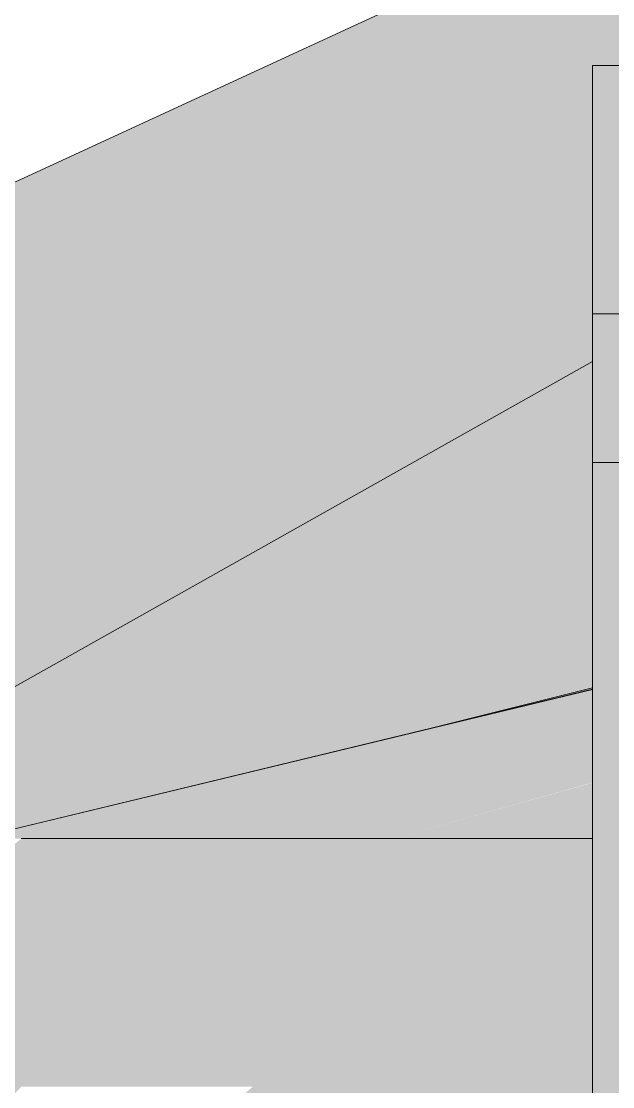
# Model space of a CAD drawing. Header units: centimetres. Extents: x -4381 to 5639, y -3920 to 4826.
# Drawn here: x 11.161 to 12.353, y 29.642 to 31.79 of the extents above; entities that cross this region are included whole.
import ezdxf
from ezdxf.xclip import XClip

# ---------------------------------------------------------------- set-up
doc = ezdxf.new("R2010")
doc.units = ezdxf.units.CM
doc.header["$MEASUREMENT"] = 0
doc.header["$XCLIPFRAME"] = 0
doc.set_wipeout_variables(frame=1)
doc.linetypes.add('Wipeout_Contour', pattern=[100, 0, -100])
for name, color, linetype in [('0- SITE', 7, 'Continuous'), ('Dalles', 7, 'Continuous'), ('Drawing & Figure', 7, 'Continuous'), ('Mur de clôture', 7, 'Continuous'), ('Structural - Bearing', 7, 'Continuous')]:
    doc.layers.add(name, color=color, linetype=linetype)
for name, color, linetype, lineweight in [('0- SITE_Pen_No__1', 7, 'Continuous', 5), ('0- SITE_Pen_No__2', 8, 'Continuous', 5), ('Dalles_Pen_No__1', 7, 'Continuous', 5), ('Mur de clôture_Pen_No__7', 7, 'Continuous', 5), ('Structural - Bearing_Pen_No__1', 7, 'Continuous', 5), ('Structural - Bearing_Pen_No__7', 7, 'Continuous', 5)]:
    doc.layers.add(name, color=color, linetype=linetype, lineweight=lineweight)
for name, color, linetype, lineweight, true_color in [('0- SITE_Pen_No__178', 7, 'Continuous', 5, 0xbda888), ('0- SITE_Pen_No__61', 7, 'Continuous', 5, 0x6a6a6a), ('Mur de clôture_Pen_No__178', 7, 'Continuous', 5, 0xbda888), ('Structural - Bearing_Pen_No__178', 7, 'Continuous', 5, 0xbda888)]:
    doc.layers.add(name, color=color, linetype=linetype, lineweight=lineweight, true_color=true_color)

# ---------------------------------------------------------------- blocks, each defined once
blk = doc.blocks.new('Drawing_8_8', base_point=(-322.5754, 32.2036))
at = {"color": 254, "linetype": 'Wipeout_Contour', "lineweight": 0, "ltscale": 129.946604}
blk.add_wipeout([(11.8163, 30.142), (11.9097, 30.142), (12.312, 30.2549), (12.312, 30.2742)], dxfattribs=at).dxf.layer = '0- SITE'
at = {"color": 254, "linetype": 'Wipeout_Contour', "lineweight": 0, "ltscale": 95.786147}
blk.add_wipeout([(12.312, 29.8498), (12.1598, 29.642), (12.312, 29.642)], dxfattribs=at).dxf.layer = '0- SITE'
at = {"color": 254, "linetype": 'Wipeout_Contour', "lineweight": 0, "ltscale": 94.779766}
blk.add_wipeout([(10.6926, 29.142), (11.1612, 29.642), (10.9534, 29.642)], dxfattribs=at).dxf.layer = '0- SITE'
at = {"color": 254, "linetype": 'Wipeout_Contour', "lineweight": 0, "ltscale": 205.87672}
blk.add_wipeout([(13.1121, 32.0036), (12.312, 32.0036), (12.312, 31.1036), (12.312, 31.7002), (13.1121, 31.7002), (13.1121, 31.7036)], dxfattribs=at).dxf.layer = 'Mur de clôture'
at = {"layer": '0- SITE_Pen_No__178', "linetype": 'Continuous', "ltscale": 10}
blk.add_hatch(color=256, dxfattribs=at).paths.add_polyline_path([(11.8163, 30.142), (11.9097, 30.142), (12.312, 30.2549), (12.312, 30.2742)])
at = {"layer": '0- SITE_Pen_No__2', "linetype": 'Continuous', "ltscale": 10}
blk.add_hatch(color=256, dxfattribs=at).paths.add_polyline_path([(12.312, 29.8498), (12.1598, 29.642), (12.312, 29.642)])
at = {"layer": '0- SITE_Pen_No__61', "linetype": 'Continuous', "ltscale": 10}
blk.add_hatch(color=256, dxfattribs=at).paths.add_polyline_path([(10.6926, 29.142), (11.1612, 29.642), (10.9534, 29.642)])
at = {"layer": 'Mur de clôture_Pen_No__178', "linetype": 'Continuous', "ltscale": 10}
blk.add_hatch(color=256, dxfattribs=at).paths.add_polyline_path([(13.1121, 32.0036), (12.312, 32.0036), (12.312, 31.1036), (12.312, 31.7002), (13.1121, 31.7002), (13.1121, 31.7036)])
at = {"color": 254, "linetype": 'Wipeout_Contour', "lineweight": 0, "ltscale": 129.915043}
blk.add_wipeout([(11.0961, 30.142), (11.1136, 30.142), (12.312, 30.4307), (12.312, 30.4324)], dxfattribs=at).dxf.layer = '0- SITE'
at = {"color": 254, "linetype": 'Wipeout_Contour', "lineweight": 0, "ltscale": 94.443514}
blk.add_wipeout([(12.0109, 29.142), (12.312, 29.642), (11.4897, 29.142)], dxfattribs=at).dxf.layer = '0- SITE'
at = {"layer": '0- SITE_Pen_No__178', "linetype": 'Continuous', "ltscale": 10}
blk.add_hatch(color=256, dxfattribs=at).paths.add_polyline_path([(11.0961, 30.142), (11.1136, 30.142), (12.312, 30.4307), (12.312, 30.4324)])
at = {"layer": '0- SITE_Pen_No__2', "linetype": 'Continuous', "ltscale": 10}
blk.add_hatch(color=256, dxfattribs=at).paths.add_polyline_path([(12.0109, 29.142), (12.312, 29.642), (11.4897, 29.142)])
at = {"color": 254, "linetype": 'Wipeout_Contour', "lineweight": 0, "ltscale": 129.927985}
blk.add_wipeout([(12.312, 30.4075), (11.2172, 30.142), (11.2775, 30.142), (12.312, 30.4004)], dxfattribs=at).dxf.layer = '0- SITE'
at = {"color": 254, "linetype": 'Wipeout_Contour', "lineweight": 0, "ltscale": 95.76173}
blk.add_wipeout([(12.1598, 29.642), (12.312, 29.8498), (11.8856, 29.642)], dxfattribs=at).dxf.layer = '0- SITE'
at = {"color": 254, "linetype": 'Wipeout_Contour', "lineweight": 0, "ltscale": 93.847902}
blk.add_wipeout([(11.2592, 29.142), (11.6276, 29.642), (11.0494, 29.142)], dxfattribs=at).dxf.layer = '0- SITE'
at = {"layer": '0- SITE_Pen_No__178', "linetype": 'Continuous', "ltscale": 10}
blk.add_hatch(color=256, dxfattribs=at).paths.add_polyline_path([(12.312, 30.4075), (11.2172, 30.142), (11.2775, 30.142), (12.312, 30.4004)])
at = {"layer": '0- SITE_Pen_No__2', "linetype": 'Continuous', "ltscale": 10}
blk.add_hatch(color=256, dxfattribs=at).paths.add_polyline_path([(12.1598, 29.642), (12.312, 29.8498), (11.8856, 29.642)])
at = {"layer": '0- SITE_Pen_No__61', "linetype": 'Continuous', "ltscale": 10}
blk.add_hatch(color=256, dxfattribs=at).paths.add_polyline_path([(11.2592, 29.142), (11.6276, 29.642), (11.0494, 29.142)])
at = {"color": 254, "linetype": 'Wipeout_Contour', "lineweight": 0, "ltscale": 97.031461}
blk.add_wipeout([(12.2141, 30.142), (12.312, 30.142), (12.312, 30.171)], dxfattribs=at).dxf.layer = '0- SITE'
at = {"color": 254, "linetype": 'Wipeout_Contour', "lineweight": 0, "ltscale": 94.806063}
blk.add_wipeout([(11.2172, 30.142), (10.5467, 29.642), (10.5721, 29.642)], dxfattribs=at).dxf.layer = '0- SITE'
at = {"color": 254, "linetype": 'Wipeout_Contour', "lineweight": 0, "ltscale": 95.230297}
blk.add_wipeout([(12.312, 29.642), (12.0109, 29.142), (12.312, 29.3641)], dxfattribs=at).dxf.layer = '0- SITE'
at = {"layer": '0- SITE_Pen_No__178', "linetype": 'Continuous', "ltscale": 10}
blk.add_hatch(color=256, dxfattribs=at).paths.add_polyline_path([(12.2141, 30.142), (12.312, 30.142), (12.312, 30.171)])
at = {"layer": '0- SITE_Pen_No__2', "linetype": 'Continuous', "ltscale": 10}
blk.add_hatch(color=256, dxfattribs=at).paths.add_polyline_path([(12.312, 29.642), (12.0109, 29.142), (12.312, 29.3641)])
at = {"layer": '0- SITE_Pen_No__61', "linetype": 'Continuous', "ltscale": 10}
blk.add_hatch(color=256, dxfattribs=at).paths.add_polyline_path([(11.2172, 30.142), (10.5467, 29.642), (10.5721, 29.642)])
at = {"color": 254, "linetype": 'Wipeout_Contour', "lineweight": 0, "ltscale": 129.910029}
blk.add_wipeout([(12.312, 30.4338), (11.0826, 30.142), (11.0961, 30.142), (12.312, 30.4324)], dxfattribs=at).dxf.layer = '0- SITE'
at = {"color": 254, "linetype": 'Wipeout_Contour', "lineweight": 0, "ltscale": 96.588613}
blk.add_wipeout([(11.8856, 29.642), (12.312, 29.8498), (12.312, 29.9609)], dxfattribs=at).dxf.layer = '0- SITE'
at = {"layer": '0- SITE_Pen_No__178', "linetype": 'Continuous', "ltscale": 10}
blk.add_hatch(color=256, dxfattribs=at).paths.add_polyline_path([(12.312, 30.4338), (11.0826, 30.142), (11.0961, 30.142), (12.312, 30.4324)])
at = {"layer": '0- SITE_Pen_No__2', "linetype": 'Continuous', "ltscale": 10}
blk.add_hatch(color=256, dxfattribs=at).paths.add_polyline_path([(11.8856, 29.642), (12.312, 29.8498), (12.312, 29.9609)])
at = {"color": 254, "linetype": 'Wipeout_Contour', "lineweight": 0, "ltscale": 94.821745}
blk.add_wipeout([(11.2172, 30.142), (10.5721, 29.642), (10.6013, 29.642)], dxfattribs=at).dxf.layer = '0- SITE'
at = {"color": 254, "linetype": 'Wipeout_Contour', "lineweight": 0, "ltscale": 95.467443}
blk.add_wipeout([(11.8856, 29.642), (11.6276, 29.642), (11.2592, 29.142)], dxfattribs=at).dxf.layer = '0- SITE'
at = {"layer": '0- SITE_Pen_No__2', "linetype": 'Continuous', "ltscale": 10}
blk.add_hatch(color=256, dxfattribs=at).paths.add_polyline_path([(11.8856, 29.642), (11.6276, 29.642), (11.2592, 29.142)])
at = {"layer": '0- SITE_Pen_No__61', "linetype": 'Continuous', "ltscale": 10}
blk.add_hatch(color=256, dxfattribs=at).paths.add_polyline_path([(11.2172, 30.142), (10.5721, 29.642), (10.6013, 29.642)])
at = {"color": 254, "linetype": 'Wipeout_Contour', "lineweight": 0, "ltscale": 129.921966}
blk.add_wipeout([(11.1136, 30.142), (11.1353, 30.142), (12.312, 30.4284), (12.312, 30.4307)], dxfattribs=at).dxf.layer = '0- SITE'
at = {"color": 254, "linetype": 'Wipeout_Contour', "lineweight": 0, "ltscale": 94.102435}
blk.add_wipeout([(11.4897, 29.142), (11.8856, 29.642), (11.2592, 29.142)], dxfattribs=at).dxf.layer = '0- SITE'
at = {"layer": '0- SITE_Pen_No__178', "linetype": 'Continuous', "ltscale": 10}
blk.add_hatch(color=256, dxfattribs=at).paths.add_polyline_path([(11.1136, 30.142), (11.1353, 30.142), (12.312, 30.4284), (12.312, 30.4307)])
at = {"layer": '0- SITE_Pen_No__2', "linetype": 'Continuous', "ltscale": 10}
blk.add_hatch(color=256, dxfattribs=at).paths.add_polyline_path([(11.4897, 29.142), (11.8856, 29.642), (11.2592, 29.142)])
at = {"color": 254, "linetype": 'Wipeout_Contour', "lineweight": 0, "ltscale": 94.863778}
blk.add_wipeout([(11.2775, 30.142), (10.6013, 29.642), (10.6332, 29.642)], dxfattribs=at).dxf.layer = '0- SITE'
at = {"color": 254, "linetype": 'Wipeout_Contour', "lineweight": 0, "ltscale": 95.746792}
blk.add_wipeout([(12.1598, 29.642), (11.8856, 29.642), (11.4897, 29.142)], dxfattribs=at).dxf.layer = '0- SITE'
at = {"layer": '0- SITE_Pen_No__2', "linetype": 'Continuous', "ltscale": 10}
blk.add_hatch(color=256, dxfattribs=at).paths.add_polyline_path([(12.1598, 29.642), (11.8856, 29.642), (11.4897, 29.142)])
at = {"layer": '0- SITE_Pen_No__61', "linetype": 'Continuous', "ltscale": 10}
blk.add_hatch(color=256, dxfattribs=at).paths.add_polyline_path([(11.2775, 30.142), (10.6013, 29.642), (10.6332, 29.642)])
at = {"color": 254, "linetype": 'Wipeout_Contour', "lineweight": 0, "ltscale": 129.930711}
blk.add_wipeout([(11.1353, 30.142), (11.1612, 30.142), (12.312, 30.4257), (12.312, 30.4284)], dxfattribs=at).dxf.layer = '0- SITE'
at = {"color": 254, "linetype": 'Wipeout_Contour', "lineweight": 0, "ltscale": 95.828395}
blk.add_wipeout([(12.312, 29.642), (12.1598, 29.642), (11.4897, 29.142)], dxfattribs=at).dxf.layer = '0- SITE'
at = {"layer": '0- SITE_Pen_No__178', "linetype": 'Continuous', "ltscale": 10}
blk.add_hatch(color=256, dxfattribs=at).paths.add_polyline_path([(11.1353, 30.142), (11.1612, 30.142), (12.312, 30.4257), (12.312, 30.4284)])
at = {"layer": '0- SITE_Pen_No__2', "linetype": 'Continuous', "ltscale": 10}
blk.add_hatch(color=256, dxfattribs=at).paths.add_polyline_path([(12.312, 29.642), (12.1598, 29.642), (11.4897, 29.142)])
at = {"color": 254, "linetype": 'Wipeout_Contour', "lineweight": 0, "ltscale": 94.909265}
blk.add_wipeout([(11.342, 30.142), (10.6332, 29.642), (10.6685, 29.642)], dxfattribs=at).dxf.layer = '0- SITE'
at = {"layer": '0- SITE_Pen_No__61', "linetype": 'Continuous', "ltscale": 10}
blk.add_hatch(color=256, dxfattribs=at).paths.add_polyline_path([(11.342, 30.142), (10.6332, 29.642), (10.6685, 29.642)])
at = {"color": 254, "linetype": 'Wipeout_Contour', "lineweight": 0, "ltscale": 94.958958}
blk.add_wipeout([(11.4107, 30.142), (10.6685, 29.642), (10.7074, 29.642)], dxfattribs=at).dxf.layer = '0- SITE'
at = {"layer": '0- SITE_Pen_No__61', "linetype": 'Continuous', "ltscale": 10}
blk.add_hatch(color=256, dxfattribs=at).paths.add_polyline_path([(11.4107, 30.142), (10.6685, 29.642), (10.7074, 29.642)])
at = {"color": 254, "linetype": 'Wipeout_Contour', "lineweight": 0, "ltscale": 94.983623}
blk.add_wipeout([(11.4107, 30.142), (10.7074, 29.642), (10.7497, 29.642)], dxfattribs=at).dxf.layer = '0- SITE'
at = {"layer": '0- SITE_Pen_No__61', "linetype": 'Continuous', "ltscale": 10}
blk.add_hatch(color=256, dxfattribs=at).paths.add_polyline_path([(11.4107, 30.142), (10.7074, 29.642), (10.7497, 29.642)])
at = {"color": 254, "linetype": 'Wipeout_Contour', "lineweight": 0, "ltscale": 95.031946}
blk.add_wipeout([(11.4836, 30.142), (10.7497, 29.642), (10.8447, 29.642)], dxfattribs=at).dxf.layer = '0- SITE'
at = {"layer": '0- SITE_Pen_No__61', "linetype": 'Continuous', "ltscale": 10}
blk.add_hatch(color=256, dxfattribs=at).paths.add_polyline_path([(11.4836, 30.142), (10.7497, 29.642), (10.8447, 29.642)])
at = {"color": 254, "linetype": 'Wipeout_Contour', "lineweight": 0, "ltscale": 96.115274}
blk.add_wipeout([(10.5467, 29.642), (11.2172, 30.142), (11.1612, 30.142)], dxfattribs=at).dxf.layer = '0- SITE'
at = {"layer": '0- SITE_Pen_No__61', "linetype": 'Continuous', "ltscale": 10}
blk.add_hatch(color=256, dxfattribs=at).paths.add_polyline_path([(10.5467, 29.642), (11.2172, 30.142), (11.1612, 30.142)])
at = {"color": 254, "linetype": 'Wipeout_Contour', "lineweight": 0, "ltscale": 95.158506}
blk.add_wipeout([(10.8447, 29.642), (10.9534, 29.642), (11.6417, 30.142)], dxfattribs=at).dxf.layer = '0- SITE'
at = {"layer": '0- SITE_Pen_No__2', "linetype": 'Continuous', "ltscale": 10}
blk.add_hatch(color=256, dxfattribs=at).paths.add_polyline_path([(10.8447, 29.642), (10.9534, 29.642), (11.6417, 30.142)])
at = {"color": 254, "linetype": 'Wipeout_Contour', "lineweight": 0, "ltscale": 96.175108}
blk.add_wipeout([(10.6013, 29.642), (11.2775, 30.142), (11.2172, 30.142)], dxfattribs=at).dxf.layer = '0- SITE'
at = {"layer": '0- SITE_Pen_No__61', "linetype": 'Continuous', "ltscale": 10}
blk.add_hatch(color=256, dxfattribs=at).paths.add_polyline_path([(10.6013, 29.642), (11.2775, 30.142), (11.2172, 30.142)])
at = {"color": 254, "linetype": 'Wipeout_Contour', "lineweight": 0, "ltscale": 96.229687}
blk.add_wipeout([(10.6332, 29.642), (11.342, 30.142), (11.2775, 30.142)], dxfattribs=at).dxf.layer = '0- SITE'
at = {"layer": '0- SITE_Pen_No__61', "linetype": 'Continuous', "ltscale": 10}
blk.add_hatch(color=256, dxfattribs=at).paths.add_polyline_path([(10.6332, 29.642), (11.342, 30.142), (11.2775, 30.142)])
at = {"color": 254, "linetype": 'Wipeout_Contour', "lineweight": 0, "ltscale": 95.251147}
blk.add_wipeout([(11.727, 30.142), (10.9534, 29.642), (11.1612, 29.642)], dxfattribs=at).dxf.layer = '0- SITE'
at = {"layer": '0- SITE_Pen_No__2', "linetype": 'Continuous', "ltscale": 10}
blk.add_hatch(color=256, dxfattribs=at).paths.add_polyline_path([(11.727, 30.142), (10.9534, 29.642), (11.1612, 29.642)])
at = {"color": 254, "linetype": 'Wipeout_Contour', "lineweight": 0, "ltscale": 96.288516}
blk.add_wipeout([(10.6685, 29.642), (11.4107, 30.142), (11.342, 30.142)], dxfattribs=at).dxf.layer = '0- SITE'
at = {"layer": '0- SITE_Pen_No__61', "linetype": 'Continuous', "ltscale": 10}
blk.add_hatch(color=256, dxfattribs=at).paths.add_polyline_path([(10.6685, 29.642), (11.4107, 30.142), (11.342, 30.142)])
at = {"color": 254, "linetype": 'Wipeout_Contour', "lineweight": 0, "ltscale": 96.36708}
blk.add_wipeout([(10.7497, 29.642), (11.4836, 30.142), (11.4107, 30.142)], dxfattribs=at).dxf.layer = '0- SITE'
at = {"layer": '0- SITE_Pen_No__61', "linetype": 'Continuous', "ltscale": 10}
blk.add_hatch(color=256, dxfattribs=at).paths.add_polyline_path([(10.7497, 29.642), (11.4836, 30.142), (11.4107, 30.142)])
at = {"color": 254, "linetype": 'Wipeout_Contour', "lineweight": 0, "ltscale": 96.454135}
blk.add_wipeout([(11.4836, 30.142), (10.8447, 29.642), (11.5606, 30.142)], dxfattribs=at).dxf.layer = '0- SITE'
at = {"layer": '0- SITE_Pen_No__2', "linetype": 'Continuous', "ltscale": 10}
blk.add_hatch(color=256, dxfattribs=at).paths.add_polyline_path([(11.4836, 30.142), (10.8447, 29.642), (11.5606, 30.142)])
at = {"color": 254, "linetype": 'Wipeout_Contour', "lineweight": 0, "ltscale": 95.460526}
blk.add_wipeout([(11.9097, 30.142), (11.1612, 29.642), (11.3861, 29.642)], dxfattribs=at).dxf.layer = '0- SITE'
at = {"layer": '0- SITE_Pen_No__2', "linetype": 'Continuous', "ltscale": 10}
blk.add_hatch(color=256, dxfattribs=at).paths.add_polyline_path([(11.9097, 30.142), (11.1612, 29.642), (11.3861, 29.642)])
at = {"color": 254, "linetype": 'Wipeout_Contour', "lineweight": 0, "ltscale": 96.508968}
blk.add_wipeout([(10.8447, 29.642), (11.6417, 30.142), (11.5606, 30.142)], dxfattribs=at).dxf.layer = '0- SITE'
at = {"layer": '0- SITE_Pen_No__2', "linetype": 'Continuous', "ltscale": 10}
blk.add_hatch(color=256, dxfattribs=at).paths.add_polyline_path([(10.8447, 29.642), (11.6417, 30.142), (11.5606, 30.142)])
at = {"color": 254, "linetype": 'Wipeout_Contour', "lineweight": 0, "ltscale": 96.607462}
blk.add_wipeout([(10.9534, 29.642), (11.727, 30.142), (11.6417, 30.142)], dxfattribs=at).dxf.layer = '0- SITE'
at = {"layer": '0- SITE_Pen_No__2', "linetype": 'Continuous', "ltscale": 10}
blk.add_hatch(color=256, dxfattribs=at).paths.add_polyline_path([(10.9534, 29.642), (11.727, 30.142), (11.6417, 30.142)])
at = {"color": 254, "linetype": 'Wipeout_Contour', "lineweight": 0, "ltscale": 95.747696}
blk.add_wipeout([(11.3861, 29.642), (11.6276, 29.642), (12.2141, 30.142)], dxfattribs=at).dxf.layer = '0- SITE'
at = {"layer": '0- SITE_Pen_No__2', "linetype": 'Continuous', "ltscale": 10}
blk.add_hatch(color=256, dxfattribs=at).paths.add_polyline_path([(11.3861, 29.642), (11.6276, 29.642), (12.2141, 30.142)])
at = {"color": 254, "linetype": 'Wipeout_Contour', "lineweight": 0, "ltscale": 96.74886}
blk.add_wipeout([(11.1612, 29.642), (11.8163, 30.142), (11.727, 30.142)], dxfattribs=at).dxf.layer = '0- SITE'
at = {"layer": '0- SITE_Pen_No__2', "linetype": 'Continuous', "ltscale": 10}
blk.add_hatch(color=256, dxfattribs=at).paths.add_polyline_path([(11.1612, 29.642), (11.8163, 30.142), (11.727, 30.142)])
at = {"color": 254, "linetype": 'Wipeout_Contour', "lineweight": 0, "ltscale": 96.811769}
blk.add_wipeout([(11.1612, 29.642), (11.9097, 30.142), (11.8163, 30.142)], dxfattribs=at).dxf.layer = '0- SITE'
at = {"layer": '0- SITE_Pen_No__2', "linetype": 'Continuous', "ltscale": 10}
blk.add_hatch(color=256, dxfattribs=at).paths.add_polyline_path([(11.1612, 29.642), (11.9097, 30.142), (11.8163, 30.142)])
at = {"color": 254, "linetype": 'Wipeout_Contour', "lineweight": 0, "ltscale": 96.969256}
blk.add_wipeout([(11.9097, 30.142), (11.3861, 29.642), (12.0072, 30.142)], dxfattribs=at).dxf.layer = '0- SITE'
at = {"layer": '0- SITE_Pen_No__2', "linetype": 'Continuous', "ltscale": 10}
blk.add_hatch(color=256, dxfattribs=at).paths.add_polyline_path([(11.9097, 30.142), (11.3861, 29.642), (12.0072, 30.142)])
at = {"color": 254, "linetype": 'Wipeout_Contour', "lineweight": 0, "ltscale": 128.518455}
blk.add_wipeout([(11.6276, 29.642), (11.8856, 29.642), (12.312, 30.0288), (12.312, 30.0649)], dxfattribs=at).dxf.layer = '0- SITE'
at = {"layer": '0- SITE_Pen_No__2', "linetype": 'Continuous', "ltscale": 10}
blk.add_hatch(color=256, dxfattribs=at).paths.add_polyline_path([(11.6276, 29.642), (11.8856, 29.642), (12.312, 30.0288), (12.312, 30.0649)])
at = {"color": 254, "linetype": 'Wipeout_Contour', "lineweight": 0, "ltscale": 97.037345}
blk.add_wipeout([(11.3861, 29.642), (12.1086, 30.142), (12.0072, 30.142)], dxfattribs=at).dxf.layer = '0- SITE'
at = {"layer": '0- SITE_Pen_No__2', "linetype": 'Continuous', "ltscale": 10}
blk.add_hatch(color=256, dxfattribs=at).paths.add_polyline_path([(11.3861, 29.642), (12.1086, 30.142), (12.0072, 30.142)])
at = {"color": 254, "linetype": 'Wipeout_Contour', "lineweight": 0, "ltscale": 97.110113}
blk.add_wipeout([(11.3861, 29.642), (12.2141, 30.142), (12.1086, 30.142)], dxfattribs=at).dxf.layer = '0- SITE'
at = {"layer": '0- SITE_Pen_No__2', "linetype": 'Continuous', "ltscale": 10}
blk.add_hatch(color=256, dxfattribs=at).paths.add_polyline_path([(11.3861, 29.642), (12.2141, 30.142), (12.1086, 30.142)])
at = {"color": 254, "linetype": 'Wipeout_Contour', "lineweight": 0, "ltscale": 130.092259}
blk.add_wipeout([(12.2141, 30.142), (11.6276, 29.642), (12.312, 30.1337), (12.312, 30.142)], dxfattribs=at).dxf.layer = '0- SITE'
at = {"layer": '0- SITE_Pen_No__2', "linetype": 'Continuous', "ltscale": 10}
blk.add_hatch(color=256, dxfattribs=at).paths.add_polyline_path([(12.2141, 30.142), (11.6276, 29.642), (12.312, 30.1337), (12.312, 30.142)])
at = {"color": 254, "linetype": 'Wipeout_Contour', "lineweight": 0, "ltscale": 97.051697}
blk.add_wipeout([(11.6276, 29.642), (12.312, 30.0649), (12.312, 30.1337)], dxfattribs=at).dxf.layer = '0- SITE'
at = {"layer": '0- SITE_Pen_No__2', "linetype": 'Continuous', "ltscale": 10}
blk.add_hatch(color=256, dxfattribs=at).paths.add_polyline_path([(11.6276, 29.642), (12.312, 30.0649), (12.312, 30.1337)])
at = {"color": 254, "linetype": 'Wipeout_Contour', "lineweight": 0, "ltscale": 96.800537}
blk.add_wipeout([(11.0672, 30.142), (11.0711, 30.142), (12.312, 30.4426)], dxfattribs=at).dxf.layer = '0- SITE'
at = {"color": 254, "linetype": 'Wipeout_Contour', "lineweight": 0, "ltscale": 96.916061}
blk.add_wipeout([(11.8856, 29.642), (12.312, 29.9609), (12.312, 30.0288)], dxfattribs=at).dxf.layer = '0- SITE'
at = {"layer": '0- SITE_Pen_No__178', "linetype": 'Continuous', "ltscale": 10}
blk.add_hatch(color=256, dxfattribs=at).paths.add_polyline_path([(11.0672, 30.142), (11.0711, 30.142), (12.312, 30.4426)])
at = {"layer": '0- SITE_Pen_No__2', "linetype": 'Continuous', "ltscale": 10}
blk.add_hatch(color=256, dxfattribs=at).paths.add_polyline_path([(11.8856, 29.642), (12.312, 29.9609), (12.312, 30.0288)])
at = {"color": 254, "linetype": 'Wipeout_Contour', "lineweight": 0, "ltscale": 129.919452}
blk.add_wipeout([(11.0711, 30.142), (11.0826, 30.142), (12.312, 30.4415), (12.312, 30.4426)], dxfattribs=at).dxf.layer = '0- SITE'
at = {"layer": '0- SITE_Pen_No__178', "linetype": 'Continuous', "ltscale": 10}
blk.add_hatch(color=256, dxfattribs=at).paths.add_polyline_path([(11.0711, 30.142), (11.0826, 30.142), (12.312, 30.4415), (12.312, 30.4426)])
at = {"color": 254, "linetype": 'Wipeout_Contour', "lineweight": 0, "ltscale": 129.929106}
blk.add_wipeout([(12.312, 30.4257), (11.1612, 30.142), (11.2172, 30.142), (12.312, 30.4196)], dxfattribs=at).dxf.layer = '0- SITE'
at = {"layer": '0- SITE_Pen_No__178', "linetype": 'Continuous', "ltscale": 10}
blk.add_hatch(color=256, dxfattribs=at).paths.add_polyline_path([(12.312, 30.4257), (11.1612, 30.142), (11.2172, 30.142), (12.312, 30.4196)])
at = {"color": 254, "linetype": 'Wipeout_Contour', "lineweight": 0, "ltscale": 129.950641}
blk.add_wipeout([(11.2775, 30.142), (11.342, 30.142), (12.312, 30.3924), (12.312, 30.4004)], dxfattribs=at).dxf.layer = '0- SITE'
at = {"layer": '0- SITE_Pen_No__178', "linetype": 'Continuous', "ltscale": 10}
blk.add_hatch(color=256, dxfattribs=at).paths.add_polyline_path([(11.2775, 30.142), (11.342, 30.142), (12.312, 30.3924), (12.312, 30.4004)])
at = {"color": 254, "linetype": 'Wipeout_Contour', "lineweight": 0, "ltscale": 129.973107}
blk.add_wipeout([(11.342, 30.142), (11.4107, 30.142), (12.312, 30.3832), (12.312, 30.3924)], dxfattribs=at).dxf.layer = '0- SITE'
at = {"layer": '0- SITE_Pen_No__178', "linetype": 'Continuous', "ltscale": 10}
blk.add_hatch(color=256, dxfattribs=at).paths.add_polyline_path([(11.342, 30.142), (11.4107, 30.142), (12.312, 30.3832), (12.312, 30.3924)])
at = {"color": 254, "linetype": 'Wipeout_Contour', "lineweight": 0, "ltscale": 129.954602}
blk.add_wipeout([(11.4107, 30.142), (11.4836, 30.142), (12.312, 30.3528), (12.312, 30.3632)], dxfattribs=at).dxf.layer = '0- SITE'
at = {"layer": '0- SITE_Pen_No__178', "linetype": 'Continuous', "ltscale": 10}
blk.add_hatch(color=256, dxfattribs=at).paths.add_polyline_path([(11.4107, 30.142), (11.4836, 30.142), (12.312, 30.3528), (12.312, 30.3632)])
at = {"color": 254, "linetype": 'Wipeout_Contour', "lineweight": 0, "ltscale": 98.56456}
blk.add_wipeout([(11.9303, 30.3507), (12.312, 30.443), (12.312, 30.4459)], dxfattribs=at).dxf.layer = '0- SITE'
at = {"layer": '0- SITE_Pen_No__178', "linetype": 'Continuous', "ltscale": 10}
blk.add_hatch(color=256, dxfattribs=at).paths.add_polyline_path([(11.9303, 30.3507), (12.312, 30.443), (12.312, 30.4459)])
at = {"color": 254, "linetype": 'Wipeout_Contour', "lineweight": 0, "ltscale": 129.972059}
blk.add_wipeout([(12.312, 30.3518), (11.4836, 30.142), (11.5606, 30.142), (12.312, 30.34)], dxfattribs=at).dxf.layer = '0- SITE'
at = {"layer": '0- SITE_Pen_No__178', "linetype": 'Continuous', "ltscale": 10}
blk.add_hatch(color=256, dxfattribs=at).paths.add_polyline_path([(12.312, 30.3518), (11.4836, 30.142), (11.5606, 30.142), (12.312, 30.34)])
at = {"color": 254, "linetype": 'Wipeout_Contour', "lineweight": 0, "ltscale": 98.073313}
blk.add_wipeout([(11.0826, 30.142), (12.312, 30.4338), (12.312, 30.4415)], dxfattribs=at).dxf.layer = '0- SITE'
at = {"layer": '0- SITE_Pen_No__178', "linetype": 'Continuous', "ltscale": 10}
blk.add_hatch(color=256, dxfattribs=at).paths.add_polyline_path([(11.0826, 30.142), (12.312, 30.4338), (12.312, 30.4415)])
at = {"color": 254, "linetype": 'Wipeout_Contour', "lineweight": 0, "ltscale": 129.975634}
blk.add_wipeout([(12.312, 30.3338), (11.5606, 30.142), (11.6417, 30.142), (12.312, 30.3205)], dxfattribs=at).dxf.layer = '0- SITE'
at = {"layer": '0- SITE_Pen_No__178', "linetype": 'Continuous', "ltscale": 10}
blk.add_hatch(color=256, dxfattribs=at).paths.add_polyline_path([(12.312, 30.3338), (11.5606, 30.142), (11.6417, 30.142), (12.312, 30.3205)])
at = {"color": 254, "linetype": 'Wipeout_Contour', "lineweight": 0, "ltscale": 98.056193}
blk.add_wipeout([(12.312, 30.4196), (11.2172, 30.142), (12.312, 30.4075)], dxfattribs=at).dxf.layer = '0- SITE'
at = {"layer": '0- SITE_Pen_No__178', "linetype": 'Continuous', "ltscale": 10}
blk.add_hatch(color=256, dxfattribs=at).paths.add_polyline_path([(12.312, 30.4196), (11.2172, 30.142), (12.312, 30.4075)])
at = {"color": 254, "linetype": 'Wipeout_Contour', "lineweight": 0, "ltscale": 129.976769}
blk.add_wipeout([(12.312, 30.3158), (11.6417, 30.142), (11.727, 30.142), (12.312, 30.3007)], dxfattribs=at).dxf.layer = '0- SITE'
at = {"layer": '0- SITE_Pen_No__178', "linetype": 'Continuous', "ltscale": 10}
blk.add_hatch(color=256, dxfattribs=at).paths.add_polyline_path([(12.312, 30.3158), (11.6417, 30.142), (11.727, 30.142), (12.312, 30.3007)])
at = {"color": 254, "linetype": 'Wipeout_Contour', "lineweight": 0, "ltscale": 98.008521}
blk.add_wipeout([(11.4107, 30.142), (12.312, 30.3632), (12.312, 30.3832)], dxfattribs=at).dxf.layer = '0- SITE'
at = {"layer": '0- SITE_Pen_No__178', "linetype": 'Continuous', "ltscale": 10}
blk.add_hatch(color=256, dxfattribs=at).paths.add_polyline_path([(11.4107, 30.142), (12.312, 30.3632), (12.312, 30.3832)])
at = {"color": 254, "linetype": 'Wipeout_Contour', "lineweight": 0, "ltscale": 129.966005}
blk.add_wipeout([(11.727, 30.142), (11.8163, 30.142), (12.312, 30.2775), (12.312, 30.2945)], dxfattribs=at).dxf.layer = '0- SITE'
at = {"layer": '0- SITE_Pen_No__178', "linetype": 'Continuous', "ltscale": 10}
blk.add_hatch(color=256, dxfattribs=at).paths.add_polyline_path([(11.727, 30.142), (11.8163, 30.142), (12.312, 30.2775), (12.312, 30.2945)])
at = {"color": 254, "linetype": 'Wipeout_Contour', "lineweight": 0, "ltscale": 98.068242}
blk.add_wipeout([(11.4836, 30.142), (12.312, 30.3518), (12.312, 30.3528)], dxfattribs=at).dxf.layer = '0- SITE'
at = {"layer": '0- SITE_Pen_No__178', "linetype": 'Continuous', "ltscale": 10}
blk.add_hatch(color=256, dxfattribs=at).paths.add_polyline_path([(11.4836, 30.142), (12.312, 30.3518), (12.312, 30.3528)])
at = {"color": 254, "linetype": 'Wipeout_Contour', "lineweight": 0, "ltscale": 98.040832}
blk.add_wipeout([(12.312, 30.34), (11.5606, 30.142), (12.312, 30.3338)], dxfattribs=at).dxf.layer = '0- SITE'
at = {"layer": '0- SITE_Pen_No__178', "linetype": 'Continuous', "ltscale": 10}
blk.add_hatch(color=256, dxfattribs=at).paths.add_polyline_path([(12.312, 30.34), (11.5606, 30.142), (12.312, 30.3338)])
at = {"color": 254, "linetype": 'Wipeout_Contour', "lineweight": 0, "ltscale": 129.907241}
blk.add_wipeout([(11.9097, 30.142), (12.0072, 30.142), (12.312, 30.2321), (12.312, 30.2544)], dxfattribs=at).dxf.layer = '0- SITE'
at = {"layer": '0- SITE_Pen_No__178', "linetype": 'Continuous', "ltscale": 10}
blk.add_hatch(color=256, dxfattribs=at).paths.add_polyline_path([(11.9097, 30.142), (12.0072, 30.142), (12.312, 30.2321), (12.312, 30.2544)])
at = {"color": 254, "linetype": 'Wipeout_Contour', "lineweight": 0, "ltscale": 98.038361}
blk.add_wipeout([(11.6417, 30.142), (12.312, 30.3158), (12.312, 30.3205)], dxfattribs=at).dxf.layer = '0- SITE'
at = {"layer": '0- SITE_Pen_No__178', "linetype": 'Continuous', "ltscale": 10}
blk.add_hatch(color=256, dxfattribs=at).paths.add_polyline_path([(11.6417, 30.142), (12.312, 30.3158), (12.312, 30.3205)])
at = {"color": 254, "linetype": 'Wipeout_Contour', "lineweight": 0, "ltscale": 98.036136}
blk.add_wipeout([(12.312, 30.3007), (11.727, 30.142), (12.312, 30.2972)], dxfattribs=at).dxf.layer = '0- SITE'
at = {"layer": '0- SITE_Pen_No__178', "linetype": 'Continuous', "ltscale": 10}
blk.add_hatch(color=256, dxfattribs=at).paths.add_polyline_path([(12.312, 30.3007), (11.727, 30.142), (12.312, 30.2972)])
at = {"color": 254, "linetype": 'Wipeout_Contour', "lineweight": 0, "ltscale": 129.795153}
blk.add_wipeout([(12.312, 30.2224), (12.0072, 30.142), (12.1086, 30.142), (12.312, 30.1987)], dxfattribs=at).dxf.layer = '0- SITE'
at = {"layer": '0- SITE_Pen_No__178', "linetype": 'Continuous', "ltscale": 10}
blk.add_hatch(color=256, dxfattribs=at).paths.add_polyline_path([(12.312, 30.2224), (12.0072, 30.142), (12.1086, 30.142), (12.312, 30.1987)])
at = {"color": 254, "linetype": 'Wipeout_Contour', "lineweight": 0, "ltscale": 98.034763}
blk.add_wipeout([(11.727, 30.142), (12.312, 30.2945), (12.312, 30.2972)], dxfattribs=at).dxf.layer = '0- SITE'
at = {"layer": '0- SITE_Pen_No__178', "linetype": 'Continuous', "ltscale": 10}
blk.add_hatch(color=256, dxfattribs=at).paths.add_polyline_path([(11.727, 30.142), (12.312, 30.2945), (12.312, 30.2972)])
at = {"color": 254, "linetype": 'Wipeout_Contour', "lineweight": 0, "ltscale": 98.032897}
blk.add_wipeout([(11.8163, 30.142), (12.312, 30.2756), (12.312, 30.2775)], dxfattribs=at).dxf.layer = '0- SITE'
at = {"layer": '0- SITE_Pen_No__178', "linetype": 'Continuous', "ltscale": 10}
blk.add_hatch(color=256, dxfattribs=at).paths.add_polyline_path([(11.8163, 30.142), (12.312, 30.2756), (12.312, 30.2775)])
at = {"color": 254, "linetype": 'Wipeout_Contour', "lineweight": 0, "ltscale": 98.032861}
blk.add_wipeout([(11.8163, 30.142), (12.312, 30.2742), (12.312, 30.2756)], dxfattribs=at).dxf.layer = '0- SITE'
at = {"layer": '0- SITE_Pen_No__178', "linetype": 'Continuous', "ltscale": 10}
for points in [[(11.8163, 30.142), (12.312, 30.2742), (12.312, 30.2756)], [(11.9097, 30.142), (12.312, 30.2544)]]:
    blk.add_hatch(color=256, dxfattribs=at).paths.add_polyline_path(points)
at = {"color": 254, "linetype": 'Wipeout_Contour', "lineweight": 0, "ltscale": 97.92113}
blk.add_wipeout([(12.0072, 30.142), (12.312, 30.2224), (12.312, 30.2321)], dxfattribs=at).dxf.layer = '0- SITE'
at = {"layer": '0- SITE_Pen_No__178', "linetype": 'Continuous', "ltscale": 10}
blk.add_hatch(color=256, dxfattribs=at).paths.add_polyline_path([(12.0072, 30.142), (12.312, 30.2224), (12.312, 30.2321)])
at = {"color": 254, "linetype": 'Wipeout_Contour', "lineweight": 0, "ltscale": 129.573205}
blk.add_wipeout([(12.1086, 30.142), (12.2141, 30.142), (12.312, 30.171), (12.312, 30.1987)], dxfattribs=at).dxf.layer = '0- SITE'
at = {"layer": '0- SITE_Pen_No__178', "linetype": 'Continuous', "ltscale": 10}
blk.add_hatch(color=256, dxfattribs=at).paths.add_polyline_path([(12.1086, 30.142), (12.2141, 30.142), (12.312, 30.171), (12.312, 30.1987)])
at = {"color": 254, "linetype": 'Wipeout_Contour', "lineweight": 0, "ltscale": 126.609891}
blk.add_wipeout([(12.312, 32.0036), (5.391, 28.8036), (8.2224, 28.8036), (12.312, 31.1036)], dxfattribs=at).dxf.layer = 'Mur de clôture'
at = {"layer": 'Mur de clôture_Pen_No__178', "linetype": 'Continuous', "ltscale": 10}
blk.add_hatch(color=256, dxfattribs=at).paths.add_polyline_path([(12.312, 32.0036), (5.391, 28.8036), (8.2224, 28.8036), (12.312, 31.1036)])
at = {"layer": 'Structural - Bearing', "linetype": 'Continuous', "lineweight": 0, "ltscale": 10, "true_color": 0x000000}
blk.add_hatch(color=18, dxfattribs=at).paths.add_polyline_path([(12.312, 31.2002), (12.6121, 31.2002), (12.6121, 31.7002), (12.312, 31.7002)])
at = {"layer": 'Dalles_Pen_No__1', "linetype": 'Continuous', "ltscale": 10}
blk.add_line((12.6121, 31.2002), (12.312, 31.2002), dxfattribs=at)
at = {"layer": 'Structural - Bearing_Pen_No__1', "linetype": 'Continuous', "ltscale": 10}
for p, q in [((12.312, 31.7002), (12.312, 31.2002)), ((12.6121, 31.7002), (12.312, 31.7002))]:
    blk.add_line(p, q, dxfattribs=at)
at = {"color": 254, "linetype": 'Wipeout_Contour', "lineweight": 0, "ltscale": 284.036063}
blk.add_wipeout([(12.312, 31.1036), (8.2224, 28.8036), (9.8519, 28.8036), (10.1272, 29.142), (10.4269, 29.574), (10.4734, 29.642), (11.0672, 30.142), (11.9303, 30.3507), (12.312, 30.4459)], dxfattribs=at).dxf.layer = 'Structural - Bearing'
at = {"layer": 'Dalles', "linetype": 'Continuous', "lineweight": 0, "ltscale": 10, "true_color": 0x000000}
blk.add_hatch(color=18, dxfattribs=at).paths.add_polyline_path([(13.4121, 30.9002), (13.4121, 31.2002), (12.312, 31.2002), (12.312, 30.9002)])
at = {"layer": 'Structural - Bearing', "linetype": 'Continuous', "lineweight": 0, "ltscale": 10, "true_color": 0x000000}
blk.add_hatch(color=18, dxfattribs=at).paths.add_polyline_path([(12.6121, 26.1802), (12.6121, 30.9002), (12.312, 30.9002), (12.312, 26.1802)])
at = {"layer": 'Structural - Bearing_Pen_No__178', "linetype": 'Continuous', "ltscale": 10}
blk.add_hatch(color=256, dxfattribs=at).paths.add_polyline_path([(12.312, 31.1036), (8.2224, 28.8036), (9.8519, 28.8036), (10.1272, 29.142), (10.4269, 29.574), (10.4734, 29.642), (11.0672, 30.142), (11.9303, 30.3507), (12.312, 30.4459)])
at = {"layer": '0- SITE_Pen_No__1', "linetype": 'Continuous', "ltscale": 10}
for p, q in [((11.0672, 30.142), (12.312, 30.443)), ((12.312, 30.4459), (11.9303, 30.3507)), ((11.1612, 30.142), (11.2172, 30.142)), ((11.2172, 30.142), (11.2775, 30.142)), ((11.2775, 30.142), (11.342, 30.142)), ((11.342, 30.142), (11.4107, 30.142)), ((11.4107, 30.142), (11.4836, 30.142)), ((11.4836, 30.142), (11.5606, 30.142)), ((11.5606, 30.142), (11.6417, 30.142)), ((11.6417, 30.142), (11.727, 30.142)), ((11.727, 30.142), (11.8163, 30.142)), ((11.8163, 30.142), (11.9097, 30.142)), ((11.9097, 30.142), (12.0072, 30.142)), ((12.0072, 30.142), (12.1086, 30.142)), ((12.1086, 30.142), (12.2141, 30.142)), ((12.2141, 30.142), (12.312, 30.142))]:
    blk.add_line(p, q, dxfattribs=at)
at = {"layer": 'Dalles_Pen_No__1', "linetype": 'Continuous', "ltscale": 10}
for p in [(12.312, 31.2002), (12.6121, 30.9002)]:
    blk.add_line(p, (12.312, 30.9002), dxfattribs=at)
at = {"layer": 'Mur de clôture_Pen_No__7', "linetype": 'Continuous', "ltscale": 10}
for p, q in [((12.312, 32.0036), (5.391, 28.8036)), ((12.312, 31.2002), (12.312, 31.1036))]:
    blk.add_line(p, q, dxfattribs=at)
at = {"layer": 'Structural - Bearing_Pen_No__1', "linetype": 'Continuous', "ltscale": 10}
blk.add_line((12.312, 30.9002), (12.312, 28.6765), dxfattribs=at)
at = {"layer": 'Structural - Bearing_Pen_No__7', "linetype": 'Continuous', "ltscale": 10}
for q in [(8.2224, 28.8036), (12.312, 30.9002)]:
    blk.add_line((12.312, 31.1036), q, dxfattribs=at)

msp = doc.modelspace()

# ---------------------------------------------------------------- block references
at = {"layer": 'Drawing & Figure', "color": 151, "linetype": 'Continuous', "lineweight": 5, "ltscale": 10, "true_color": 0x80c2ff}
ref = msp.add_blockref('Drawing_8_8', (-322.57542, 32.20361), dxfattribs=at)
XClip(ref).set_block_clipping_path([(1, 23.6253966175), (50.7463984619, 45.1170657245)])

doc.saveas('drawing.dxf')
